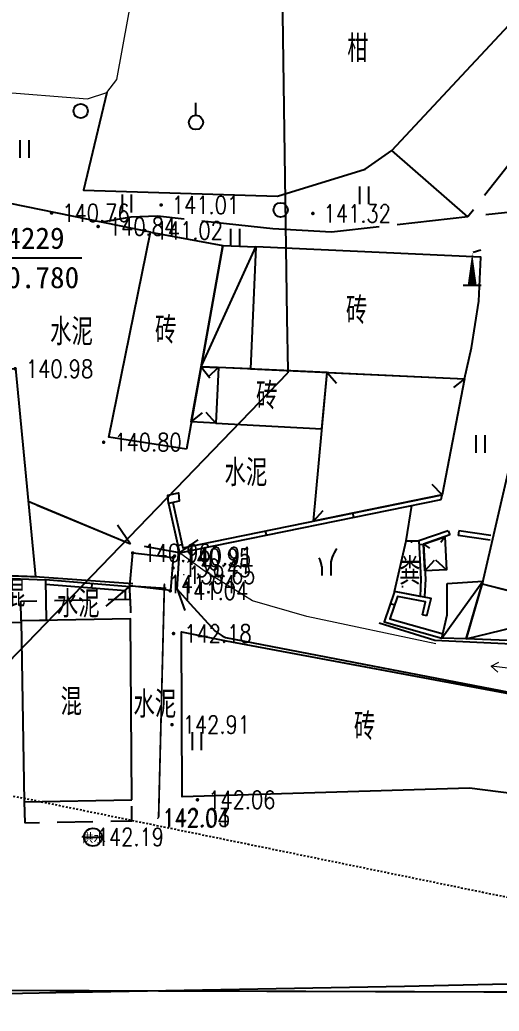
# Model space of a CAD drawing. Extents: x 529262 to 576451, y 2694391 to 2717535.
# Drawn here: x 564713.6 to 564740.4, y 2709668.8 to 2709724.3 of the extents above; entities that cross this region are included whole.
import ezdxf
from ezdxf.enums import TextEntityAlignment as Align
from ezdxf.xclip import XClip

# ---------------------------------------------------------------- set-up
doc = ezdxf.new("R2010")
doc.units = 0
doc.header["$XCLIPFRAME"] = 0
for name, pattern in [('DASH', [0.35, 0.25, -0.1]), ('X3', [5, 4, -1]), ('X5', [3, 2, -1])]:
    doc.linetypes.add(name, pattern=pattern)
for name, color, linetype in [('COMPONENT', 8, 'Continuous'), ('DLDW', 8, 'Continuous'), ('DLSS', 4, 'Continuous'), ('DMTZ', 8, 'Continuous'), ('GCD', 8, 'Continuous'), ('GXYZ', 8, 'Continuous'), ('JMD', 8, 'Continuous'), ('KZD', 8, 'Continuous'), ('PP-COM', 7, 'Continuous'), ('RD-红线', 7, 'Continuous'), ('ZBTZ', 8, 'Continuous'), ('ZJ', 7, 'Continuous'), ('新建水沟', 7, 'Continuous')]:
    doc.layers.add(name, color=color, linetype=linetype)
doc.layers.add('SXSS', color=5, linetype='Continuous', lineweight=0)
doc.styles.add('HZ', font='rs.shx', dxfattribs={"width": 0.8, "bigfont": 'hztxt.shx'})
doc.styles.add('宋体', font='', dxfattribs={"width": 0.75})
doc.styles.add('等线体', font='simhei.ttf')
doc.styles.get('宋体').set_extended_font_data('SimSun')
doc.linetypes.add('10421', pattern='A,2,[150,AAA.SHX,S=0.5,R=0,X=0,Y=0.5],1e-11', length=2)
doc.linetypes.add('10422', pattern='A,0.75,[150,AAA.SHX,S=0.5,R=0,X=0,Y=0.5],1.5,[177,AAA.SHX,S=1,R=0,X=0,Y=0.4],0.75', length=3)
doc.linetypes.add('1161', pattern='A,0,[149,AAA.SHX,S=0.15,R=0,X=0,Y=0],-1.6', length=1.6)
pattern_1 = [(0, (114.99765, 2.56804), (0.5, 0.5), [0, -1]), (0, (115.49765, 3.06804), (0.5, 0.5), [0, -1])]

# ---------------------------------------------------------------- blocks, each defined once
blk = doc.blocks.new('A$C19FD0107')
at = {"layer": 'RD-红线', "color": 8, "linetype": 'Continuous', "flags": 128}
blk.add_lwpolyline([(-6270.141, 15364.028), (-6269.466, 15316.989), (-6269.423, 15314.033), (-6269.421, 15313.905)], dxfattribs=at)
at = {"layer": 'RD-红线', "color": 8, "linetype": 'Continuous'}
blk.add_lwpolyline([(-6293.958, 15288.55), (-6269.421, 15313.905, 0.413024)], format="xyb", dxfattribs=at)
blk = doc.blocks.new('GC200')
at = {"linetype": 'Continuous', "const_width": 0.2, "flags": 128}
blk.add_lwpolyline([(-0.1, 0, 1), (0.1, 0, 1)], format="xyb", close=True, dxfattribs=at)
blk = doc.blocks.new('gc125')
at = {"color": 8}
blk.add_line((0, 0.8), (0, 2.2), dxfattribs=at)
blk.add_circle((0, 0), 0.8, dxfattribs=at)
blk = doc.blocks.new('gc121')
at = {"color": 8}
for p, q in [((-0.5, -1), (-0.5, 1)), ((0.5, -1), (0.5, 1))]:
    blk.add_line(p, q, dxfattribs=at)
blk = doc.blocks.new('gc095')
for p, q in [((0.12, 3.69), (0.98, 3.95)), ((-1, 0), (1, 0))]:
    blk.add_line(p, q)
blk.add_lwpolyline([(0, 3.6, 0, 1, 0), (0, 0, 1, 1, 0)], format="xyseb")
blk = doc.blocks.new('gc122')
at = {"color": 8}
blk.add_circle((0, 0), 0.8, dxfattribs=at)
blk = doc.blocks.new('gc246')
at = {"color": 8}
for p, q in [((-0.5, 1), (-0.5, 0)), ((0.5, 1), (0.5, 0))]:
    blk.add_line(p, q, dxfattribs=at)
for centre, radius, start, end in [((3.4, 1.11), 2.91, 139.3312, 182.0887), ((-2.94, 0.81), 2.45, 4.3743, 29.0242)]:
    blk.add_arc(centre, radius, start, end, dxfattribs=at)
blk = doc.blocks.new('gc086')
at = {"color": 8}
for p, q in [((0, 0), (7, 0)), ((7, 0), (6.18, 0.57)), ((7, 0), (6.18, -0.57))]:
    blk.add_line(p, q, dxfattribs=at)
blk = doc.blocks.new('gcbj0101')
blk.add_line((-1, 0), (1, 0))
blk.add_circle((0, 0), 1)

msp = doc.modelspace()

# ---------------------------------------------------------------- hatches: boundary and pattern name
at = {"layer": 'DLDW', "linetype": 'Continuous'}
h = msp.add_hatch(dxfattribs=at)
h.set_pattern_fill('1061', color=252, scale=0.5, style=0)
h.set_pattern_definition(pattern_1)
h.paths.add_polyline_path([(564734.546, 2709692.278), (564735.209, 2709695.116), (564735.916, 2709695.109), (564736.027, 2709692.977), (564735.989, 2709692.01)])
h = msp.add_hatch(dxfattribs=at)
h.set_pattern_fill('1061', color=252, scale=0.5, style=0)
h.set_pattern_definition(pattern_1)
h.paths.add_polyline_path([(564734.546, 2709692.278), (564735.209, 2709695.116), (564735.916, 2709695.109), (564736.027, 2709692.977), (564735.989, 2709692.01)])

# ---------------------------------------------------------------- linework, layer by layer
at = {"layer": 'DLDW', "color": 252, "linetype": 'Continuous', "flags": 128}
msp.add_lwpolyline([(564734.546, 2709692.278), (564735.209, 2709695.116), (564735.916, 2709695.109), (564736.027, 2709692.977), (564735.989, 2709692.01)], close=True, dxfattribs=at)
msp.add_lwpolyline([(564734.546, 2709692.278), (564735.209, 2709695.116), (564735.916, 2709695.109), (564736.027, 2709692.977), (564735.989, 2709692.01)], close=True, dxfattribs=at)
at = {"layer": 'DLSS', "linetype": 'Continuous'}
for p, q in [((564719.763, 2709694.933), (564719.033, 2709695.985)), ((564719.763, 2709694.933), (564719.033, 2709695.985)), ((564722.509, 2709694.436), (564723.56, 2709695.165)), ((564722.509, 2709694.436), (564723.56, 2709695.165)), ((564722.375, 2709692.42), (564722.509, 2709694.436)), ((564722.375, 2709692.42), (564722.509, 2709694.436)), ((564722.375, 2709692.42), (564722.797, 2709691.212)), ((564722.375, 2709692.42), (564722.797, 2709691.212))]:
    msp.add_line(p, q, dxfattribs=at)
at = {"layer": 'DLSS', "linetype": 'X3', "flags": 128}
msp.add_lwpolyline([(564749.292, 2709741.97), (564753.437, 2709738.643), (564753.882, 2709737.893), (564753.843, 2709737.093), (564751.31, 2709730.284), (564749.401, 2709727.029), (564745.781, 2709722.298), (564738.649, 2709713.234)], dxfattribs=at)
msp.add_lwpolyline([(564749.292, 2709741.97), (564753.437, 2709738.643), (564753.882, 2709737.893), (564753.843, 2709737.093), (564751.31, 2709730.284), (564749.401, 2709727.029), (564745.781, 2709722.298), (564738.649, 2709713.234)], dxfattribs=at)
at = {"layer": 'DLSS', "linetype": 'X3'}
msp.add_lwpolyline([(564762.58, 2709717.342), (564754.91, 2709716.765), (564748.604, 2709714.34), (564731.028, 2709712.388), (564727.732, 2709712.566), (564721.268, 2709713.283), (564719.78, 2709713.223), (564718.15, 2709712.933)], dxfattribs=at)
msp.add_lwpolyline([(564762.58, 2709717.342), (564754.91, 2709716.765), (564748.604, 2709714.34), (564731.028, 2709712.388), (564727.732, 2709712.566), (564721.268, 2709713.283), (564719.78, 2709713.223), (564718.15, 2709712.933)], dxfattribs=at)
at = {"layer": 'DLSS', "linetype": 'X5', "flags": 128}
msp.add_lwpolyline([(564722.509, 2709694.436), (564719.763, 2709694.933)], dxfattribs=at)
msp.add_lwpolyline([(564722.509, 2709694.436), (564719.763, 2709694.933)], dxfattribs=at)
at = {"layer": 'DLSS', "linetype": 'Continuous', "flags": 128}
msp.add_lwpolyline([(564718.392, 2709691.465), (564719.763, 2709692.593)], dxfattribs=at)
at = {"layer": 'DLSS', "linetype": 'X5', "elevation": 141.559, "flags": 128}
msp.add_lwpolyline([(564719.763, 2709692.593), (564722.375, 2709692.42)], dxfattribs=at)
at = {"layer": 'DLSS', "linetype": 'Continuous', "const_width": 0.1, "flags": 128}
msp.add_lwpolyline([(564721.661, 2709692.694), (564721.335, 2709679.637)], dxfattribs=at)
msp.add_lwpolyline([(564721.661, 2709692.694), (564721.335, 2709679.637)], dxfattribs=at)
at = {"layer": 'DLSS', "linetype": 'Continuous'}
msp.add_lwpolyline([(564762.271, 2709670.775), (564747.435, 2709670.464), (564735.108, 2709670.177), (564715.583, 2709669.831), (564698.675, 2709669.497), (564680.32, 2709669.264)], dxfattribs=at)
msp.add_lwpolyline([(564762.271, 2709670.775), (564747.435, 2709670.464), (564735.108, 2709670.177), (564715.583, 2709669.831), (564698.675, 2709669.497), (564680.32, 2709669.264)], dxfattribs=at)
at = {"layer": 'DLSS', "linetype": 'Continuous', "const_width": 0.1, "elevation": 24.553, "flags": 128}
msp.add_lwpolyline([(564705.583, 2709669.985), (564794.858, 2709669.711)], dxfattribs=at)
at = {"layer": 'DMTZ', "linetype": '10422', "flags": 128}
for points in [[(564719.763, 2709694.933), (564714.039, 2709697.307)], [(564719.763, 2709694.933), (564714.539, 2709697.1)], [(564705.024, 2709693.463), (564714.66, 2709693.102), (564719.887, 2709692.733)], [(564705.024, 2709693.463), (564714.66, 2709693.102), (564719.887, 2709692.733)], [(564722.375, 2709692.42), (564723.11, 2709691.591), (564724.502, 2709690.07), (564724.895, 2709689.793), (564725.079, 2709689.716), (564743.099, 2709686.235), (564743.924, 2709686.094)], [(564722.375, 2709692.42), (564723.11, 2709691.591), (564724.502, 2709690.07), (564724.895, 2709689.793), (564725.079, 2709689.716), (564743.099, 2709686.235), (564743.924, 2709686.094)], [(564744.526, 2709688.5), (564742.697, 2709689.258), (564736.809, 2709689.534), (564733.694, 2709690.503)], [(564744.526, 2709688.5), (564742.697, 2709689.258), (564736.809, 2709689.534), (564733.694, 2709690.503)]]:
    msp.add_lwpolyline(points, dxfattribs=at)
at = {"layer": 'JMD', "linetype": 'Continuous'}
for p, q in [((564723.712, 2709704.857), (564726.785, 2709711.563)), ((564723.712, 2709704.857), (564726.785, 2709711.563)), ((564723.712, 2709704.857), (564724.212, 2709704.232)), ((564723.712, 2709704.857), (564724.212, 2709704.232)), ((564724.686, 2709704.813), (564724.095, 2709704.274)), ((564724.686, 2709704.813), (564724.095, 2709704.274)), ((564730.772, 2709704.537), (564731.298, 2709703.934)), ((564730.772, 2709704.537), (564731.298, 2709703.934)), ((564738.478, 2709704.187), (564737.849, 2709703.692)), ((564738.478, 2709704.187), (564737.849, 2709703.692)), ((564723.162, 2709701.775), (564723.788, 2709702.272)), ((564723.162, 2709701.775), (564723.788, 2709702.272)), ((564724.545, 2709701.702), (564724.007, 2709702.295)), ((564724.545, 2709701.702), (564724.007, 2709702.295)), ((564737.223, 2709697.696), (564736.654, 2709698.258)), ((564737.223, 2709697.696), (564736.654, 2709698.258)), ((564730.013, 2709696.223), (564730.546, 2709696.819)), ((564730.013, 2709696.223), (564730.546, 2709696.819)), ((564732.273, 2709696.43, 140.894), (564732.223, 2709696.675, 140.894)), ((564732.273, 2709696.43, 140.894), (564732.223, 2709696.675, 140.894)), ((564727.374, 2709695.429, 140.894), (564727.324, 2709695.674, 140.894)), ((564727.374, 2709695.429, 140.894), (564727.324, 2709695.674, 140.894)), ((564738.151, 2709695.666, 141.255), (564738.115, 2709695.419, 141.255)), ((564738.151, 2709695.666, 141.255), (564738.115, 2709695.419, 141.255)), ((564722.412, 2709694.865, 140.894), (564722.656, 2709694.92, 140.894)), ((564722.412, 2709694.865, 140.894), (564722.656, 2709694.92, 140.894)), ((564735.926, 2709694.911, 141.272), (564736.176, 2709694.924, 141.272)), ((564735.926, 2709694.911, 141.272), (564736.176, 2709694.924, 141.272)), ((564736.175, 2709694.934, 141.272), (564736.508, 2709694.702)), ((564736.175, 2709694.934, 141.272), (564736.508, 2709694.702)), ((564737.362, 2709695.346), (564737.14, 2709695.014)), ((564737.362, 2709695.346), (564737.14, 2709695.014)), ((564736.253, 2709693.438), (564736.788, 2709694.033)), ((564736.253, 2709693.438), (564736.788, 2709694.033)), ((564737.458, 2709693.501), (564736.863, 2709694.037)), ((564737.458, 2709693.501), (564736.863, 2709694.037)), ((564717.605, 2709692.721), (564717.585, 2709692.472)), ((564717.605, 2709692.721), (564717.585, 2709692.472)), ((564734.322, 2709691.618), (564734.559, 2709691.538)), ((564734.322, 2709691.618), (564734.559, 2709691.538))]:
    msp.add_line(p, q, dxfattribs=at)
at = {"layer": 'JMD', "linetype": 'Continuous', "flags": 128}
for points, elevation in [([(564722.89, 2709700.253), (564718.539, 2709700.907), (564720.879, 2709712.379), (564724.925, 2709711.643)], 142.183), ([(564722.89, 2709700.253), (564718.539, 2709700.907), (564720.879, 2709712.379), (564724.925, 2709711.643)], 142.183), ([(564726.475, 2709704.732), (564723.712, 2709704.857), (564724.925, 2709711.643), (564726.785, 2709711.563)], 141.292), ([(564726.475, 2709704.732), (564723.712, 2709704.857), (564724.925, 2709711.643), (564726.785, 2709711.563)], 141.292), ([(564726.785, 2709711.563), (564726.475, 2709704.732), (564738.478, 2709704.187), (564738.856, 2709705.92), (564739.264, 2709708.518), (564739.385, 2709710.991)], 141.292), ([(564726.785, 2709711.563), (564726.475, 2709704.732), (564738.478, 2709704.187), (564738.856, 2709705.92), (564739.264, 2709708.518), (564739.385, 2709710.991)], 141.292), ([(564724.545, 2709701.702), (564723.162, 2709701.775), (564723.712, 2709704.857), (564724.686, 2709704.813)], 140.463), ([(564724.545, 2709701.702), (564723.162, 2709701.775), (564723.712, 2709704.857), (564724.686, 2709704.813)], 140.463), ([(564730.485, 2709701.389), (564730.772, 2709704.537), (564724.686, 2709704.813), (564724.545, 2709701.702)], 140.223), ([(564730.485, 2709701.389), (564730.772, 2709704.537), (564724.686, 2709704.813), (564724.545, 2709701.702)], 140.223), ([(564730.013, 2709696.223), (564730.772, 2709704.537), (564738.478, 2709704.187), (564737.223, 2709697.696)], 140.141), ([(564730.013, 2709696.223), (564730.772, 2709704.537), (564738.478, 2709704.187), (564737.223, 2709697.696)], 140.141), ([(564721.887, 2709697.199), (564721.85, 2709697.664), (564722.452, 2709697.795), (564722.489, 2709697.33)], 140.894), ([(564721.887, 2709697.199), (564721.85, 2709697.664), (564722.452, 2709697.795), (564722.489, 2709697.33)], 140.894), ([(564736.253, 2709693.438), (564736.175, 2709694.934), (564737.362, 2709695.346), (564737.458, 2709693.501)], 141.272), ([(564736.253, 2709693.438), (564736.175, 2709694.934), (564737.362, 2709695.346), (564737.458, 2709693.501)], 141.272), ([(564714.995, 2709692.932), (564715.034, 2709690.665), (564713.632, 2709690.64), (564713.634, 2709690.542), (564712.714, 2709690.526), (564712.67, 2709693.03)], 141.268), ([(564714.995, 2709692.932), (564715.034, 2709690.665), (564713.632, 2709690.64), (564713.634, 2709690.542), (564712.714, 2709690.526), (564712.67, 2709693.03)], 141.268), ([(564737.502, 2709692.729), (564739.499, 2709692.857), (564738.568, 2709689.626), (564737.2, 2709689.679), (564737.496, 2709690.973), (564737.502, 2709692.729)], 140.455), ([(564737.502, 2709692.729), (564739.499, 2709692.857), (564738.568, 2709689.626), (564737.2, 2709689.679), (564737.496, 2709690.973), (564737.502, 2709692.729)], 140.455), ([(564739.465, 2709692.707), (564745.165, 2709691.244), (564744.633, 2709688.937), (564742.703, 2709689.465), (564738.568, 2709689.626)], 141.626), ([(564739.465, 2709692.707), (564745.165, 2709691.244), (564744.633, 2709688.937), (564742.703, 2709689.465), (564738.568, 2709689.626)], 141.626), ([(564719.836, 2709680.62), (564719.759, 2709690.747), (564713.632, 2709690.64), (564713.809, 2709680.522)], 141.843), ([(564719.836, 2709680.62), (564719.759, 2709690.747), (564713.632, 2709690.64), (564713.809, 2709680.522)], 141.843), ([(564742.102, 2709680.859), (564738.75, 2709681.288), (564722.665, 2709680.792), (564722.613, 2709690.027), (564725.126, 2709689.523), (564743.237, 2709686.14)], 142.658)]:
    msp.add_lwpolyline(points, close=True, dxfattribs=dict(at, elevation=elevation))
for points in [[(564706.174, 2709704.004), (564713.312, 2709704.755), (564714.448, 2709693.11), (564707.3, 2709693.378)], [(564743.516, 2709691.695), (564745.803, 2709701.61), (564741.752, 2709702.622), (564739.465, 2709692.707)], [(564743.516, 2709691.695), (564745.803, 2709701.61), (564741.752, 2709702.622), (564739.465, 2709692.707)], [(564719.896, 2709694.453), (564722.161, 2709694.192), (564721.997, 2709692.335), (564719.732, 2709692.596)]]:
    msp.add_lwpolyline(points, close=True, dxfattribs=at)
for points, elevation in [([(564722.131, 2709697.252), (564722.699, 2709694.73), (564737.223, 2709697.696)], 140.894), ([(564722.131, 2709697.252), (564722.699, 2709694.73), (564737.223, 2709697.696)], 140.894), ([(564737.172, 2709697.43), (564737.223, 2709697.696)], 141.299), ([(564737.172, 2709697.43), (564737.223, 2709697.696)], 141.299), ([(564721.887, 2709697.199), (564722.509, 2709694.436), (564737.172, 2709697.43)], 140.894), ([(564721.887, 2709697.199), (564722.509, 2709694.436), (564737.172, 2709697.43)], 140.894), ([(564737.558, 2709695.679), (564735.916, 2709695.109), (564736.027, 2709692.977), (564735.989, 2709692.01)], 141.272), ([(564737.558, 2709695.679), (564735.916, 2709695.109), (564736.027, 2709692.977), (564735.989, 2709692.01)], 141.272), ([(564737.64, 2709695.443), (564736.175, 2709694.934), (564736.277, 2709692.979), (564736.239, 2709692)], 141.272), ([(564737.64, 2709695.443), (564736.175, 2709694.934), (564736.277, 2709692.979), (564736.239, 2709692)], 141.272), ([(564737.558, 2709695.679), (564737.64, 2709695.443)], 141.272), ([(564737.558, 2709695.679), (564737.64, 2709695.443)], 141.272), ([(564739.916, 2709695.162), (564738.115, 2709695.419)], 141.255), ([(564739.916, 2709695.162), (564738.115, 2709695.419)], 141.255), ([(564739.951, 2709695.41), (564738.151, 2709695.666)], 141.255), ([(564739.951, 2709695.41), (564738.151, 2709695.666)], 141.255), ([(564737.2, 2709689.679), (564739.499, 2709692.857)], 140.442), ([(564737.2, 2709689.679), (564739.499, 2709692.857)], 140.442), ([(564736.369, 2709690.916), (564736.125, 2709690.972)], 140.882), ([(564736.369, 2709690.916), (564736.125, 2709690.972)], 140.882), ([(564738.568, 2709689.626), (564745.165, 2709691.244)], 141.626), ([(564738.568, 2709689.626), (564745.165, 2709691.244)], 141.626)]:
    msp.add_lwpolyline(points, dxfattribs=dict(at, elevation=elevation))
for points in [[(564719.741, 2709691.847), (564719.723, 2709692.55), (564714.995, 2709692.932)], [(564719.741, 2709691.847), (564719.723, 2709692.55), (564714.995, 2709692.932)], [(564719.487, 2709691.843), (564719.477, 2709692.319), (564714.999, 2709692.681)], [(564719.487, 2709691.843), (564719.477, 2709692.319), (564714.999, 2709692.681)], [(564736.369, 2709690.916), (564736.595, 2709691.897), (564734.546, 2709692.278), (564733.973, 2709690.587), (564737.2, 2709689.679)], [(564736.369, 2709690.916), (564736.595, 2709691.897), (564734.546, 2709692.278), (564733.973, 2709690.587), (564737.2, 2709689.679)], [(564736.125, 2709690.972), (564736.292, 2709691.699), (564734.713, 2709691.993), (564734.294, 2709690.756), (564737.267, 2709689.92)], [(564736.125, 2709690.972), (564736.292, 2709691.699), (564734.713, 2709691.993), (564734.294, 2709690.756), (564737.267, 2709689.92)]]:
    msp.add_lwpolyline(points, dxfattribs=at)
at = {"layer": 'JMD', "linetype": 'X5', "flags": 128}
for points, elevation in [([(564713.632, 2709690.64), (564713.613, 2709691.744), (564719.741, 2709691.847), (564719.759, 2709690.747)], 141.268), ([(564713.632, 2709690.64), (564713.613, 2709691.744), (564719.741, 2709691.847), (564719.759, 2709690.747)], 141.268), ([(564713.809, 2709680.522), (564713.839, 2709679.345), (564719.84, 2709679.445), (564719.836, 2709680.62)], 141.369), ([(564713.809, 2709680.522), (564713.839, 2709679.345), (564719.84, 2709679.445), (564719.836, 2709680.62)], 141.369)]:
    msp.add_lwpolyline(points, dxfattribs=dict(at, elevation=elevation))
at = {"layer": 'KZD', "linetype": 'Continuous'}
msp.add_line((564711.029, 2709710.94), (564717.029, 2709710.94), dxfattribs=at)
msp.add_line((564711.029, 2709710.94), (564717.029, 2709710.94), dxfattribs=at)
at = {"layer": 'SXSS', "color": 8, "linetype": '10421', "flags": 128}
msp.add_lwpolyline([(564701.657, 2709724.458), (564702.448, 2709723.544), (564703.84, 2709721.962), (564704.287, 2709721.499), (564704.785, 2709721.172), (564708.065, 2709720.037), (564709.048, 2709719.768), (564709.831, 2709719.736), (564711.275, 2709720.157), (564712.156, 2709720.259), (564717.354, 2709719.843), (564718.435, 2709720.199), (564718.995, 2709720.922), (564720.224, 2709727.676), (564719.93, 2709728.404), (564719.435, 2709728.841), (564718.304, 2709729.286), (564709.854, 2709729.777), (564708.764, 2709729.858), (564708.043, 2709729.876), (564700.952, 2709729.563)], dxfattribs=at)
msp.add_lwpolyline([(564701.657, 2709724.458), (564702.448, 2709723.544), (564703.84, 2709721.962), (564704.287, 2709721.499), (564704.785, 2709721.172), (564708.065, 2709720.037), (564709.048, 2709719.768), (564709.831, 2709719.736), (564711.275, 2709720.157), (564712.156, 2709720.259), (564717.354, 2709719.843), (564718.435, 2709720.199), (564718.995, 2709720.922), (564720.224, 2709727.676), (564719.93, 2709728.404), (564719.435, 2709728.841), (564718.304, 2709729.286), (564709.854, 2709729.777), (564708.764, 2709729.858), (564708.043, 2709729.876), (564700.952, 2709729.563)], dxfattribs=at)
at = {"layer": 'SXSS', "color": 8, "linetype": 'Continuous', "flags": 128}
msp.add_lwpolyline([(564736.863, 2709689.363), (564729.643, 2709690.881), (564726.602, 2709691.768), (564723.879, 2709693.44), (564722.509, 2709694.436)], dxfattribs=at)
at = {"layer": 'ZBTZ', "linetype": '1161', "flags": 128}
for points in [[(564718.435, 2709720.199), (564717.128, 2709714.74), (564727.993, 2709714.396), (564732.909, 2709715.911), (564734.407, 2709716.955), (564743.821, 2709727.053), (564744.219, 2709727.835), (564744.212, 2709730.116), (564744.69, 2709731.184), (564747.914, 2709732.992), (564748.981, 2709733.363), (564750.367, 2709733.452), (564752.161, 2709733.229)], [(564718.435, 2709720.199), (564717.128, 2709714.74), (564727.993, 2709714.396), (564732.909, 2709715.911), (564734.407, 2709716.955), (564743.821, 2709727.053), (564744.219, 2709727.835), (564744.212, 2709730.116), (564744.69, 2709731.184), (564747.914, 2709732.992), (564748.981, 2709733.363), (564750.367, 2709733.452), (564752.161, 2709733.229)], [(564738.649, 2709713.234), (564734.407, 2709716.955)], [(564738.649, 2709713.234), (564734.407, 2709716.955)], [(564720.879, 2709712.379), (564711.263, 2709714.332)], [(564720.879, 2709712.379), (564711.263, 2709714.332)], [(564735.209, 2709695.116), (564735.524, 2709697.094)], [(564735.209, 2709695.116), (564735.524, 2709697.094)]]:
    msp.add_lwpolyline(points, dxfattribs=at)
at = {"layer": '新建水沟', "color": 5, "linetype": 'DASH', "ltscale": 0.1, "elevation": 143.04}
msp.add_lwpolyline([(564692.655, 2710239.775), (564722.404, 2710203.912), (564749.087, 2710144.577), (564801.321, 2710058.696), (564858.94, 2709973.728), (564856.64, 2709887.325), (564736.482, 2709870.316), (564671.801, 2709755.331), (564665.716, 2709733.478), (564684.342, 2709714.784), (564705.355, 2709682.444), (564764.149, 2709670.422), (564829.539, 2709662.444), (564838.011, 2709659.606), (564818.767, 2709548.337)], dxfattribs=at)
msp.add_lwpolyline([(564692.655, 2710239.775), (564722.404, 2710203.912), (564749.087, 2710144.577), (564801.321, 2710058.696), (564858.94, 2709973.728), (564856.64, 2709887.325), (564736.482, 2709870.316), (564671.801, 2709755.331), (564665.716, 2709733.478), (564684.342, 2709714.784), (564705.355, 2709682.444), (564764.149, 2709670.422), (564829.539, 2709662.444), (564838.011, 2709659.606), (564818.767, 2709548.337)], dxfattribs=at)
msp.add_lwpolyline([(564692.655, 2710239.775), (564722.404, 2710203.912), (564749.087, 2710144.577), (564801.321, 2710058.696), (564858.94, 2709973.728), (564856.64, 2709887.325), (564736.482, 2709870.316), (564671.801, 2709755.331), (564665.716, 2709733.478), (564684.342, 2709714.784), (564705.355, 2709682.444), (564764.149, 2709670.422), (564829.539, 2709662.444), (564838.011, 2709659.606), (564818.767, 2709548.337)], dxfattribs=at)

# ---------------------------------------------------------------- block references
at = {"layer": 'COMPONENT', "linetype": 'Continuous', "xscale": 0.5, "yscale": 0.5}
msp.add_blockref('gcbj0101', (564717.656, 2709678.54), dxfattribs=at)
at = {"layer": 'DLDW', "color": 252, "linetype": 'Continuous', "xscale": 0.5, "yscale": 0.5, "zscale": 0.5}
msp.add_blockref('gc095', (564738.9, 2709709.418, 141.647), dxfattribs=at)
msp.add_blockref('gc095', (564738.9, 2709709.418, 141.647), dxfattribs=at)
at = {"layer": 'GCD', "color": 3, "linetype": 'Continuous'}
ref = msp.add_blockref('GC200', (564721.479, 2709713.903, 141.007), dxfattribs=dict(at, xscale=0.5, yscale=0.5, zscale=0.5))
ref.add_attrib('height', '141.01', dxfattribs={"linetype": 'Continuous', "height": 1, "style": 'HZ', "width": 0.8}).set_placement((564722.079, 2709713.903, 141.007), align=Align.MIDDLE_LEFT)
ref = msp.add_blockref('GC200', (564715.342, 2709713.454, 140.759), dxfattribs=dict(at, xscale=0.5, yscale=0.5, zscale=0.5))
ref.add_attrib('height', '140.76', dxfattribs={"linetype": 'Continuous', "height": 1, "style": 'HZ', "width": 0.8}).set_placement((564715.942, 2709713.454, 140.759), align=Align.MIDDLE_LEFT)
ref = msp.add_blockref('GC200', (564729.978, 2709713.43, 141.317), dxfattribs=dict(at, xscale=0.5, yscale=0.5, zscale=0.5))
ref.add_attrib('height', '141.32', dxfattribs={"linetype": 'Continuous', "height": 1, "style": 'HZ', "width": 0.8}).set_placement((564730.578, 2709713.43, 141.317), align=Align.MIDDLE_LEFT)
ref = msp.add_blockref('GC200', (564717.948, 2709712.701, 140.837), dxfattribs=dict(at, xscale=0.5, yscale=0.5, zscale=0.5))
ref.add_attrib('height', '140.84', dxfattribs={"linetype": 'Continuous', "height": 1, "style": 'HZ', "width": 0.8}).set_placement((564718.548, 2709712.701, 140.837), align=Align.MIDDLE_LEFT)
ref = msp.add_blockref('GC200', (564720.565, 2709712.476, 141.022), dxfattribs=dict(at, xscale=0.5, yscale=0.5, zscale=0.5))
ref.add_attrib('height', '141.02', dxfattribs={"linetype": 'Continuous', "height": 1, "style": 'HZ', "width": 0.8}).set_placement((564721.165, 2709712.476, 141.022), align=Align.MIDDLE_LEFT)
ref = msp.add_blockref('GC200', (564713.3, 2709704.739, 140.981), dxfattribs=dict(at, xscale=0.5, yscale=0.5, zscale=0.5))
ref.add_attrib('height', '140.98', dxfattribs={"linetype": 'Continuous', "height": 1, "style": 'HZ', "width": 0.8}).set_placement((564713.9, 2709704.739, 140.981), align=Align.MIDDLE_LEFT)
ref = msp.add_blockref('GC200', (564718.258, 2709700.632, 140.801), dxfattribs=dict(at, xscale=0.5, yscale=0.5, zscale=0.5))
ref.add_attrib('height', '140.80', dxfattribs={"linetype": 'Continuous', "height": 1, "style": 'HZ', "width": 0.8}).set_placement((564718.858, 2709700.632, 140.801), align=Align.MIDDLE_LEFT)
ref = msp.add_blockref('GC200', (564719.884, 2709694.437, 140.959), dxfattribs=dict(at, xscale=0.5, yscale=0.5, zscale=0.5))
ref.add_attrib('height', '140.96', dxfattribs={"linetype": 'Continuous', "height": 1, "style": 'HZ', "width": 0.8}).set_placement((564720.484, 2709694.437, 140.959), align=Align.MIDDLE_LEFT)
ref = msp.add_blockref('GC200', (564722.149, 2709694.176, 140.952), dxfattribs=dict(at, xscale=0.5, yscale=0.5, zscale=0.5))
ref.add_attrib('height', '140.95', dxfattribs={"linetype": 'Continuous', "height": 1, "style": 'HZ', "width": 0.8}).set_placement((564722.749, 2709694.176, 140.952), align=Align.MIDDLE_LEFT)
ref = msp.add_blockref('GC200', (564722.229, 2709694.266, 140.905), dxfattribs=dict(at, xscale=0.5, yscale=0.5, zscale=0.5))
ref.add_attrib('height', '140.91', dxfattribs={"linetype": 'Continuous', "height": 1, "style": 'HZ', "width": 0.8}).set_placement((564722.829, 2709694.266, 140.905), align=Align.MIDDLE_LEFT)
ref = msp.add_blockref('GC200', (564722.143, 2709693.602, 139.453), dxfattribs=dict(at, xscale=0.5, yscale=0.5, zscale=0.5))
ref.add_attrib('height', '139.45', dxfattribs={"linetype": 'Continuous', "height": 1, "style": 'HZ', "width": 0.8}).set_placement((564722.743, 2709693.602, 139.453), align=Align.MIDDLE_LEFT)
at = {"layer": 'GCD', "linetype": 'Continuous'}
ref = msp.add_blockref('GC200', (564722.748, 2709693.217, 139.651), dxfattribs=dict(at, xscale=0.1999999999534339, yscale=0.1999999999534339, zscale=0.1999999999534339))
ref.add_attrib('height', '139.65', dxfattribs={"linetype": 'Continuous', "height": 1, "style": 'HZ', "width": 0.8}).set_placement((564722.988, 2709693.217, 139.651), align=Align.MIDDLE_LEFT)
ref = msp.add_blockref('GC200', (564722.748, 2709693.217, 139.651), dxfattribs=dict(at, xscale=0.1999999999534339, yscale=0.1999999999534339, zscale=0.1999999999534339))
ref.add_attrib('height', '139.65', dxfattribs={"linetype": 'Continuous', "height": 1, "style": 'HZ', "width": 0.8}).set_placement((564722.988, 2709693.217, 139.651), align=Align.MIDDLE_LEFT)
ref = msp.add_blockref('GC200', (564721.657, 2709692.697, 141.036), dxfattribs=dict(at, xscale=0.1999999999534339, yscale=0.1999999999534339, zscale=0.1999999999534339))
ref.add_attrib('height', '141.04', dxfattribs={"linetype": 'Continuous', "height": 1, "style": 'HZ', "width": 0.8}).set_placement((564721.897, 2709692.697, 141.036), align=Align.MIDDLE_LEFT)
ref = msp.add_blockref('GC200', (564721.657, 2709692.697, 141.036), dxfattribs=dict(at, xscale=0.1999999999534339, yscale=0.1999999999534339, zscale=0.1999999999534339))
ref.add_attrib('height', '141.04', dxfattribs={"linetype": 'Continuous', "height": 1, "style": 'HZ', "width": 0.8}).set_placement((564721.897, 2709692.697, 141.036), align=Align.MIDDLE_LEFT)
at = {"layer": 'GCD', "color": 3, "linetype": 'Continuous'}
ref = msp.add_blockref('GC200', (564721.985, 2709692.319, 141.039), dxfattribs=dict(at, xscale=0.5, yscale=0.5, zscale=0.5))
ref.add_attrib('height', '141.04', dxfattribs={"linetype": 'Continuous', "height": 1, "style": 'HZ', "width": 0.8}).set_placement((564722.585, 2709692.319, 141.039), align=Align.MIDDLE_LEFT)
ref = msp.add_blockref('GC200', (564722.174, 2709689.928, 142.181), dxfattribs=dict(at, xscale=0.5, yscale=0.5, zscale=0.5))
ref.add_attrib('height', '142.18', dxfattribs={"linetype": 'Continuous', "height": 1, "style": 'HZ', "width": 0.8}).set_placement((564722.774, 2709689.928, 142.181), align=Align.MIDDLE_LEFT)
ref = msp.add_blockref('GC200', (564722.084, 2709684.831, 142.911), dxfattribs=dict(at, xscale=0.5, yscale=0.5, zscale=0.5))
ref.add_attrib('height', '142.91', dxfattribs={"linetype": 'Continuous', "height": 1, "style": 'HZ', "width": 0.8}).set_placement((564722.684, 2709684.831, 142.911), align=Align.MIDDLE_LEFT)
ref = msp.add_blockref('GC200', (564723.51, 2709680.63, 142.063), dxfattribs=dict(at, xscale=0.5, yscale=0.5, zscale=0.5))
ref.add_attrib('height', '142.06', dxfattribs={"linetype": 'Continuous', "height": 1, "style": 'HZ', "width": 0.8}).set_placement((564724.11, 2709680.63, 142.063), align=Align.MIDDLE_LEFT)
at = {"layer": 'GCD', "linetype": 'Continuous'}
ref = msp.add_blockref('GC200', (564721.289, 2709679.589, 142.043), dxfattribs=dict(at, xscale=0.1999999999534339, yscale=0.1999999999534339, zscale=0.1999999999534339))
ref.add_attrib('height', '142.04', dxfattribs={"linetype": 'Continuous', "height": 1, "style": 'HZ', "width": 0.8}).set_placement((564721.529, 2709679.589, 142.043), align=Align.MIDDLE_LEFT)
ref = msp.add_blockref('GC200', (564721.289, 2709679.589, 142.043), dxfattribs=dict(at, xscale=0.1999999999534339, yscale=0.1999999999534339, zscale=0.1999999999534339))
ref.add_attrib('height', '142.04', dxfattribs={"linetype": 'Continuous', "height": 1, "style": 'HZ', "width": 0.8}).set_placement((564721.529, 2709679.589, 142.043), align=Align.MIDDLE_LEFT)
ref = msp.add_blockref('GC200', (564721.331, 2709679.64, 142.03), dxfattribs=dict(at, xscale=0.1999999999534339, yscale=0.1999999999534339, zscale=0.1999999999534339))
ref.add_attrib('height', '142.03', dxfattribs={"linetype": 'Continuous', "height": 1, "style": 'HZ', "width": 0.8}).set_placement((564721.571, 2709679.64, 142.03), align=Align.MIDDLE_LEFT)
ref = msp.add_blockref('GC200', (564721.331, 2709679.64, 142.03), dxfattribs=dict(at, xscale=0.1999999999534339, yscale=0.1999999999534339, zscale=0.1999999999534339))
ref.add_attrib('height', '142.03', dxfattribs={"linetype": 'Continuous', "height": 1, "style": 'HZ', "width": 0.8}).set_placement((564721.571, 2709679.64, 142.03), align=Align.MIDDLE_LEFT)
ref = msp.add_blockref('GC200', (564717.628, 2709678.545, 142.194), dxfattribs=dict(at, xscale=0.1999999999534339, yscale=0.1999999999534339, zscale=0.1999999999534339))
ref.add_attrib('height', '142.19', dxfattribs={"linetype": 'Continuous', "height": 1, "style": 'HZ', "width": 0.8}).set_placement((564717.868, 2709678.545, 142.194), align=Align.MIDDLE_LEFT)
ref = msp.add_blockref('GC200', (564717.628, 2709678.545, 142.194), dxfattribs=dict(at, xscale=0.1999999999534339, yscale=0.1999999999534339, zscale=0.1999999999534339))
ref.add_attrib('height', '142.19', dxfattribs={"linetype": 'Continuous', "height": 1, "style": 'HZ', "width": 0.8}).set_placement((564717.868, 2709678.545, 142.194), align=Align.MIDDLE_LEFT)
at = {"layer": 'PP-COM'}
ref = msp.add_blockref('A$C19FD0107', (570997.993, 2694390.603), dxfattribs=at)
XClip(ref).set_block_clipping_path([(-9366.4383134884, 14428.6043910822), (-3328.4480743363, 17452.7484863754)])
at = {"layer": 'SXSS', "color": 8, "linetype": 'Continuous', "xscale": 0.500000000000182, "yscale": 0.500000000000182, "zscale": 0.500000000000182, "rotation": 173.2704533418212}
msp.add_blockref('gc086', (564743.432, 2709687.686), dxfattribs=at)
at = {"layer": 'ZBTZ', "linetype": 'Continuous', "xscale": 0.5, "yscale": 0.5, "zscale": 0.5}
for p in [(564716.973, 2709719.164), (564716.973, 2709719.164), (564728.169, 2709713.629), (564728.169, 2709713.629)]:
    msp.add_blockref('gc122', p, dxfattribs=at)
at = {"layer": 'ZBTZ', "linetype": 'Continuous', "xscale": 0.5, "yscale": 0.5}
for name, p in [('gc125', (564723.428, 2709718.521)), ('gc125', (564723.428, 2709718.521)), ('gc121', (564713.829, 2709717.032)), ('gc121', (564713.829, 2709717.032)), ('gc121', (564732.86, 2709714.444)), ('gc121', (564732.86, 2709714.444)), ('gc121', (564719.563, 2709713.988)), ('gc121', (564719.563, 2709713.988)), ('gc121', (564725.641, 2709712.077)), ('gc121', (564725.641, 2709712.077)), ('gc121', (564739.37, 2709700.535)), ('gc121', (564739.37, 2709700.535)), ('gc246', (564730.729, 2709693.172)), ('gc246', (564730.729, 2709693.172)), ('gc121', (564723.491, 2709683.909)), ('gc121', (564723.491, 2709683.909))]:
    msp.add_blockref(name, p, dxfattribs=at)

# ---------------------------------------------------------------- texts
at = {"layer": 'GXYZ', "linetype": 'Continuous', "style": '宋体'}
msp.add_text('供水', height=0.5, dxfattribs=at).set_placement((564717.683, 2709678.513), align=Align.MIDDLE)
at = {"layer": 'JMD', "linetype": 'Continuous', "style": 'HZ', "width": 0.8}
for s, p in [('砖', (564733.03, 2709708.003)), ('砖', (564733.03, 2709708.003)), ('砖', (564722.334, 2709706.899)), ('砖', (564722.334, 2709706.899)), ('砖', (564727.995, 2709703.224)), ('砖', (564727.995, 2709703.224)), ('混', (564713.88, 2709692.169)), ('混', (564713.88, 2709692.169)), ('混', (564717.043, 2709686.101)), ('混', (564717.043, 2709686.101)), ('砖', (564733.477, 2709684.735)), ('砖', (564733.477, 2709684.735))]:
    msp.add_text(s, height=1.5, dxfattribs=at).set_placement(p, align=Align.MIDDLE_RIGHT)
at = {"layer": 'KZD', "linetype": 'Continuous', "style": '等线体'}
for s, p in [('N4229', (564714.029, 2709712.04)), ('N4229', (564714.029, 2709712.04)), ('140.780', (564714.029, 2709709.84)), ('140.780', (564714.029, 2709709.84))]:
    msp.add_text(s, height=1.2, dxfattribs=at).set_placement(p, align=Align.MIDDLE)
at = {"layer": 'ZJ', "color": 8, "linetype": 'Continuous', "style": 'HZ', "width": 0.8}
for s, p in [('柑', (564732.502, 2709722.726)), ('柑', (564732.502, 2709722.726)), ('水泥', (564716.457, 2709706.879)), ('水泥', (564716.457, 2709706.879)), ('水泥', (564726.225, 2709699)), ('水泥', (564726.225, 2709699)), ('粪', (564735.41, 2709693.487)), ('粪', (564735.41, 2709693.487)), ('水泥', (564716.832, 2709691.655)), ('水泥', (564716.832, 2709691.655)), ('水泥', (564721.124, 2709686.043)), ('水泥', (564721.124, 2709686.043))]:
    msp.add_text(s, height=1.5, dxfattribs=at).set_placement(p, align=Align.MIDDLE)

doc.saveas('drawing.dxf')
